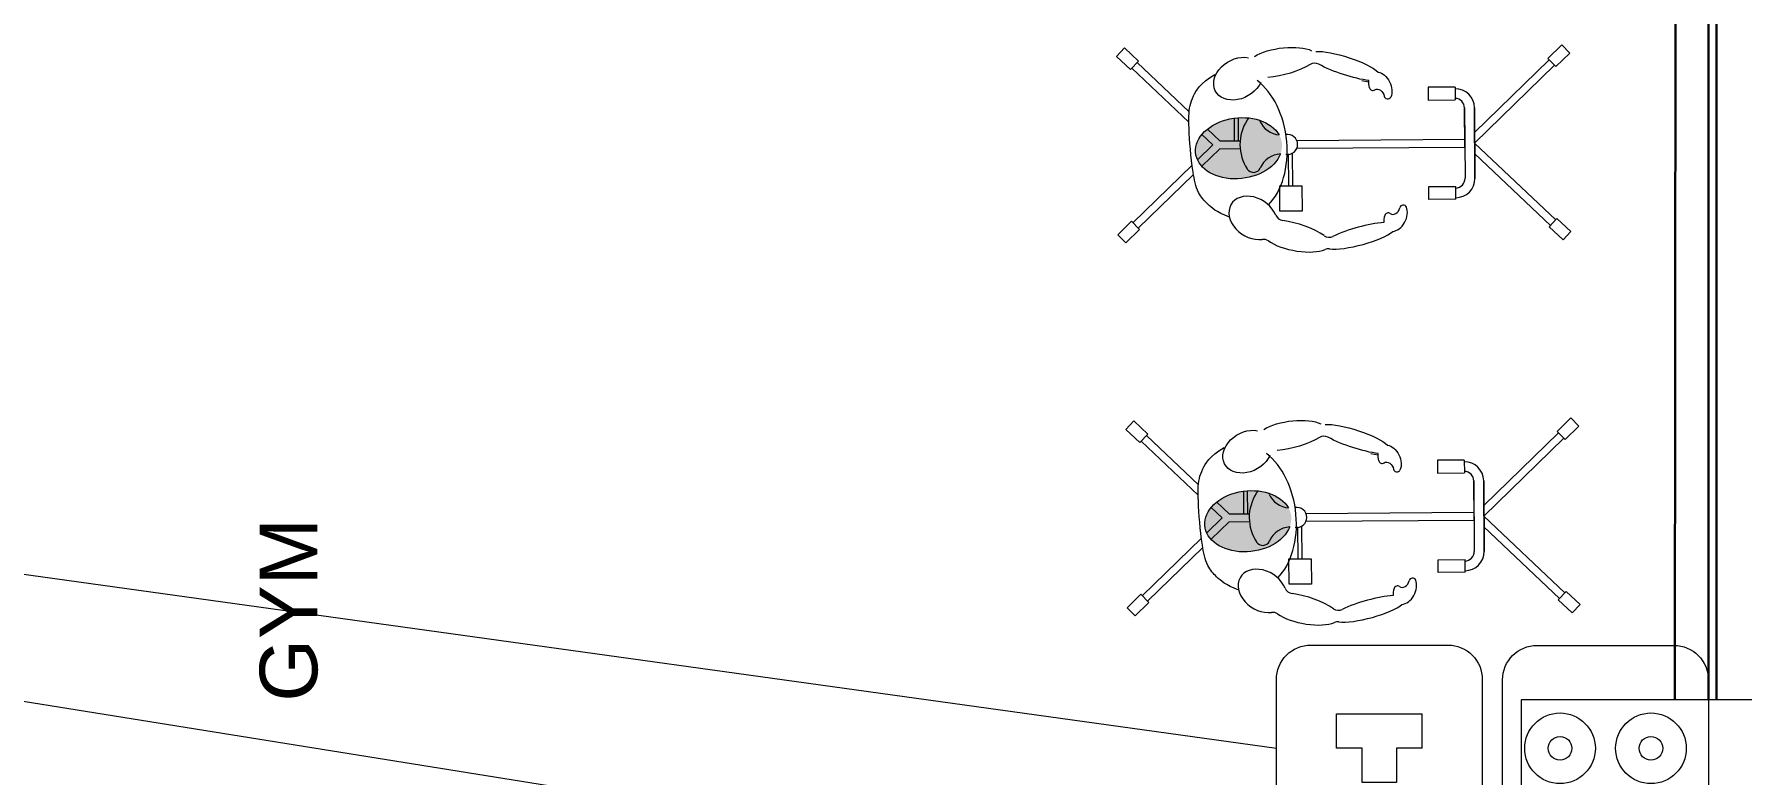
# Model space of a CAD drawing. Header units: metres. Extents: x -2 to 3328848, y -2 to 2725060.
# Drawn here: x 1663100.32 to 1663145, y 1362452.99 to 1362472.25 of the extents above; entities that cross this region are included whole.
import ezdxf

# ---------------------------------------------------------------- set-up
doc = ezdxf.new("R2010")
doc.units = ezdxf.units.M
doc.layers.get('0').update_dxf_attribs({"color": 253, "lineweight": 0})
for name, color, linetype, lineweight in [('FIJO', 253, 'Continuous', 0), ('ICT_TOMAS', 1, 'Continuous', 0), ('muebles', 253, 'Continuous', 0), ('NOFIJO', 253, 'Continuous', 0), ('ventanas', 253, 'Continuous', 30)]:
    doc.layers.add(name, color=color, linetype=linetype, lineweight=lineweight)
doc.styles.get("Standard").update_dxf_attribs({"font": 'arial.ttf'})

# ---------------------------------------------------------------- blocks, each defined once
blk = doc.blocks.new('Toma TFN')
for p, q in [((-0.0625, 0.05), (-0.05, 0.05)), ((-0.0625, 0), (-0.0625, 0.05)), ((-0.05, 0.05), (0.05, 0.05)), ((0.05, 0.05), (0.0625, 0.05)), ((0.0625, 0), (0.0625, 0.05)), ((-0.05, 0), (-0.0625, 0)), ((-0.025, 0), (-0.05, 0)), ((-0.025, -0.05), (-0.025, 0)), ((0.025, 0), (0.025, -0.05)), ((0.05, 0), (0.025, 0)), ((0.0625, 0), (0.05, 0)), ((0.05, 0), (0.05, 0)), ((0.025, -0.05), (-0.025, -0.05))]:
    blk.add_line(p, q)
blk.add_lwpolyline([(-0.1, 0.15), (0.1, 0.15, -0.414214), (0.15, 0.1), (0.15, -0.1, -0.414214), (0.1, -0.15), (-0.1, -0.15, -0.414214), (-0.15, -0.1), (-0.15, 0.1, -0.414214)], format="xyb", close=True)
blk = doc.blocks.new('TOMA TV')
blk.add_lwpolyline([(-0.1, 0.15), (0.1, 0.15, -0.414214), (0.15, 0.1), (0.15, -0.1, -0.414214), (0.1, -0.15), (-0.1, -0.15, -0.414214), (-0.15, -0.1), (-0.15, 0.1, -0.414214)], format="xyb", close=True)
for centre, radius in [((-0.0663, 0), 0.0515), ((0.0663, 0), 0.0515), ((-0.0663, 0), 0.0172), ((0.0663, 0), 0.0172)]:
    blk.add_circle(centre, radius)

msp = doc.modelspace()

# ---------------------------------------------------------------- hatches: boundary and pattern name
at = {"linetype": 'Continuous'}
h = msp.add_hatch(color=9, dxfattribs=at)
edge = h.paths.add_edge_path()
edge.add_ellipse((1663131.658, 1362469.286), major_axis=(-1.121, -0.135), ratio=0.700346, start_angle=0, end_angle=360, ccw=False)
h = msp.add_hatch(color=9, dxfattribs=at)
edge = h.paths.add_edge_path()
edge.add_ellipse((1663131.899, 1362459.584), major_axis=(-1.121, -0.135), ratio=0.700346, start_angle=0, end_angle=360, ccw=False)

# ---------------------------------------------------------------- linework, layer by layer
msp.add_line((1663143.004, 1362454.935), (1663143.064, 1362524.935))
at = {"color": 9, "linetype": 'Continuous'}
for centre, radius, start, end in [((1663133.63, 1362471.273), 0.225, 61.6884, 121.4441), ((1663135.146, 1362470.881), 0.09, 194.8108, 304.194), ((1663135.529, 1362470.657), 0.09, 187.6518, 334.5451), ((1663135.937, 1362467.719), 0.09, 22.5923, 169.4856), ((1663132.832, 1362467.629), 0.225, 202.2493, 262.4843), ((1663135.543, 1362467.514), 0.09, 52.9434, 162.3266), ((1663132.298, 1362466.692), 0.225, 54.7199, 97.4502), ((1663134.009, 1362467.198), 0.225, 235.6933, 295.449), ((1663133.99, 1362466.444), 0.225, 83.4022, 112.8355), ((1663133.872, 1362461.571), 0.225, 61.6884, 121.4441), ((1663135.387, 1362461.179), 0.09, 194.8108, 304.194), ((1663135.77, 1362460.955), 0.09, 187.6518, 334.5451), ((1663136.178, 1362458.017), 0.09, 22.5923, 169.4856), ((1663133.073, 1362457.927), 0.225, 202.2493, 262.4843), ((1663135.784, 1362457.812), 0.09, 52.9434, 162.3266), ((1663132.539, 1362456.99), 0.225, 54.7199, 97.4502), ((1663134.251, 1362457.496), 0.225, 235.6933, 295.449), ((1663134.231, 1362456.742), 0.225, 83.4022, 112.8355)]:
    msp.add_arc(centre, radius, start, end, dxfattribs=at)
at = {"color": 9, "linetype": 'Continuous', "extrusion": (0, 0, -1)}
for centre, major_axis, ratio, start_param, end_param in [((1663132.794, 1362471.553), (-0.899, -0.118), 0.376057, 0.680134, 2.619697), ((1663131.643, 1362471.096), (-0.588, -0.331), 0.760418, 3.95884, 8.683136), ((1663132.794, 1362471.553), (-0.996, -0.265), 0.3457, 4.001716, 5.193144), ((1663134.421, 1362471.439), (-0.924, 0.295), 0.233809, 0.537279, 2.698631), ((1663134.421, 1362471.439), (-1.013, 0.338), 0.221383, 3.977498, 5.377648), ((1663135.342, 1362470.881), (-0.165, 0.369), 0.68048, -1.335876, -0.83476), ((1663135.342, 1362470.881), (-0.165, 0.369), 0.68048, 0.391433, 2.615368), ((1663135.297, 1362470.669), (-0.107, 0.133), 0.730846, 0.057526, 2.259821), ((1663131.658, 1362469.286), (-1.121, -0.135), 0.700346, 3.498489, 9.144526), ((1663133.035, 1362461.851), (-0.899, -0.118), 0.376057, 0.680134, 2.619697), ((1663134.662, 1362461.737), (-0.924, 0.295), 0.233809, 0.537279, 2.698631), ((1663131.884, 1362461.394), (-0.588, -0.331), 0.760418, 3.95884, 8.683136), ((1663133.035, 1362461.851), (-0.996, -0.265), 0.3457, 4.001716, 5.193144), ((1663134.662, 1362461.737), (-1.013, 0.338), 0.221383, 3.977498, 5.377648), ((1663135.583, 1362461.179), (-0.165, 0.369), 0.68048, 0.391433, 2.615368), ((1663135.583, 1362461.179), (-0.165, 0.369), 0.68048, -1.335876, -0.83476), ((1663135.539, 1362460.967), (-0.107, 0.133), 0.730846, 0.057526, 2.259821), ((1663131.899, 1362459.584), (-1.121, -0.135), 0.700346, 3.498489, 9.144526)]:
    msp.add_ellipse(centre, major_axis=major_axis, ratio=ratio, start_param=start_param, end_param=end_param, dxfattribs=at)
at = {"color": 9, "linetype": 'Continuous'}
for centre, major_axis, ratio, start_param, end_param in [((1663131.645, 1362469.394), (-0.225, 1.872), 0.668353, 3.630515, 5.710659), ((1663132.033, 1362467.474), (-0.571, 0.36), 0.760418, 3.95884, 8.683136), ((1663133.16, 1362466.96), (-0.982, 0.314), 0.3457, 4.001716, 5.193144), ((1663135.738, 1362467.504), (-0.183, -0.361), 0.68048, -1.335876, -0.83476), ((1663135.704, 1362467.718), (-0.113, -0.127), 0.730846, 0.057526, 2.259821), ((1663135.738, 1362467.504), (-0.183, -0.361), 0.68048, 0.391433, 2.615368), ((1663134.791, 1362466.993), (-0.937, -0.248), 0.233809, 0.537279, 2.698631), ((1663134.791, 1362466.993), (-1.028, -0.287), 0.221383, 3.977498, 5.377648), ((1663133.16, 1362466.96), (-0.892, 0.163), 0.376057, 0.680134, 2.619697), ((1663131.886, 1362459.692), (-0.225, 1.872), 0.668353, 3.630515, 5.710659), ((1663132.274, 1362457.772), (-0.571, 0.36), 0.760418, 3.95884, 8.683136), ((1663135.946, 1362458.016), (-0.113, -0.127), 0.730846, 0.057526, 2.259821), ((1663135.979, 1362457.802), (-0.183, -0.361), 0.68048, 0.391433, 2.615368), ((1663133.401, 1362457.258), (-0.982, 0.314), 0.3457, 4.001716, 5.193144), ((1663135.032, 1362457.291), (-1.028, -0.287), 0.221383, 3.977498, 5.377648), ((1663135.979, 1362457.802), (-0.183, -0.361), 0.68048, -1.335876, -0.83476), ((1663133.401, 1362457.258), (-0.892, 0.163), 0.376057, 0.680134, 2.619697), ((1663135.032, 1362457.291), (-0.937, -0.248), 0.233809, 0.537279, 2.698631)]:
    msp.add_ellipse(centre, major_axis=major_axis, ratio=ratio, start_param=start_param, end_param=end_param, dxfattribs=at)
for points in [[(1663131.414, 1362467.49), (1663131.061, 1362467.64), (1663130.881, 1362467.79), (1663130.56, 1362468.139), (1663130.42, 1362468.91), (1663130.364, 1362469.66), (1663130.35, 1362470.332), (1663130.48, 1362470.656), (1663130.641, 1362470.969), (1663131.033, 1362471.202)], [(1663131.656, 1362457.788), (1663131.303, 1362457.938), (1663131.122, 1362458.088), (1663130.801, 1362458.437), (1663130.661, 1362459.208), (1663130.605, 1362459.958), (1663130.592, 1362460.63), (1663130.721, 1362460.954), (1663130.882, 1362461.267), (1663131.275, 1362461.5)]]:
    msp.add_open_spline(points, degree=3, knots=[0.0184162, 0.0184162, 0.0184162, 0.0184162, 0.0807454, 0.1249742, 0.1827895, 0.3115822, 0.3833877, 0.4196443, 0.4709363, 0.4709363, 0.4709363, 0.4709363], dxfattribs=at)
at = {"layer": 'FIJO', "color": 9}
for p, q in [((1663135.041, 1362471.006), (1663134.856, 1362471.043)), ((1663135.283, 1362461.304), (1663135.097, 1362461.341))]:
    msp.add_line(p, q, dxfattribs=at)
at = {"layer": 'ICT_TOMAS'}
for points in [[(1663007.058, 1362471.122), (1663132.637, 1362453.685)], [(1663007.058, 1362469.827), (1663132.818, 1362449.64), (1663141.198, 1362449.64), (1663141.198, 1362451.001)]]:
    msp.add_lwpolyline(points, dxfattribs=at)
at = {"layer": 'muebles', "color": 9}
for p, q in [((1663128.684, 1362471.894), (1663128.478, 1362471.676)), ((1663128.684, 1362471.894), (1663129.047, 1362471.55)), ((1663140.058, 1362471.973), (1663139.699, 1362471.624)), ((1663140.058, 1362471.973), (1663140.267, 1362471.758)), ((1663128.478, 1362471.676), (1663128.841, 1362471.333)), ((1663129.047, 1362471.55), (1663128.841, 1362471.333)), ((1663129.013, 1362471.514), (1663130.366, 1362470.233)), ((1663139.734, 1362471.588), (1663137.792, 1362469.698)), ((1663139.874, 1362471.445), (1663137.794, 1362469.421)), ((1663139.699, 1362471.624), (1663139.909, 1362471.409)), ((1663140.267, 1362471.758), (1663139.909, 1362471.409)), ((1663128.875, 1362471.369), (1663130.36, 1362469.963)), ((1663137.284, 1362470.876), (1663136.583, 1362470.871)), ((1663136.583, 1362470.871), (1663136.585, 1362470.539)), ((1663136.585, 1362470.539), (1663137.286, 1362470.543)), ((1663137.284, 1362470.876), (1663137.286, 1362470.543)), ((1663137.53, 1362470.335), (1663137.543, 1362468.504)), ((1663137.537, 1362469.316), (1663137.53, 1362470.335)), ((1663137.8, 1362468.503), (1663137.788, 1362470.339)), ((1663137.788, 1362470.339), (1663137.8, 1362468.503)), ((1663133.063, 1362468.308), (1663133.057, 1362469.161)), ((1663133.164, 1362469.492), (1663137.536, 1362469.522)), ((1663133.167, 1362469.286), (1663137.537, 1362469.316)), ((1663139.902, 1362467.426), (1663137.794, 1362469.421)), ((1663128.903, 1362467.35), (1663130.444, 1362468.849)), ((1663132.96, 1362468.307), (1663132.954, 1362469.138)), ((1663139.764, 1362467.281), (1663137.796, 1362469.144)), ((1663129.043, 1362467.207), (1663130.479, 1362468.605)), ((1663136.601, 1362468.287), (1663137.302, 1362468.292)), ((1663136.603, 1362467.954), (1663136.601, 1362468.287)), ((1663137.304, 1362467.959), (1663137.302, 1362468.292)), ((1663137.304, 1362467.959), (1663136.603, 1362467.954)), ((1663128.51, 1362467.037), (1663128.868, 1362467.386)), ((1663129.077, 1362467.171), (1663128.868, 1362467.386)), ((1663139.73, 1362467.245), (1663139.936, 1362467.462)), ((1663140.299, 1362467.119), (1663139.936, 1362467.462)), ((1663128.719, 1362466.822), (1663128.51, 1362467.037)), ((1663128.719, 1362466.822), (1663129.077, 1362467.171)), ((1663140.093, 1362466.901), (1663139.73, 1362467.245)), ((1663140.093, 1362466.901), (1663140.299, 1362467.119)), ((1663128.925, 1362462.192), (1663128.719, 1362461.974)), ((1663128.925, 1362462.192), (1663129.288, 1362461.848)), ((1663140.299, 1362462.271), (1663139.941, 1362461.922)), ((1663140.508, 1362462.056), (1663140.15, 1362461.707)), ((1663140.299, 1362462.271), (1663140.508, 1362462.056)), ((1663128.719, 1362461.974), (1663129.082, 1362461.631)), ((1663129.288, 1362461.848), (1663129.082, 1362461.631)), ((1663129.117, 1362461.667), (1663130.601, 1362460.261)), ((1663129.254, 1362461.812), (1663130.607, 1362460.531)), ((1663139.976, 1362461.886), (1663138.034, 1362459.996)), ((1663140.115, 1362461.743), (1663138.035, 1362459.719)), ((1663139.941, 1362461.922), (1663140.15, 1362461.707)), ((1663137.525, 1362461.174), (1663136.824, 1362461.169)), ((1663136.824, 1362461.169), (1663136.826, 1362460.836)), ((1663137.525, 1362461.174), (1663137.528, 1362460.841)), ((1663136.826, 1362460.836), (1663137.528, 1362460.841)), ((1663137.771, 1362460.633), (1663137.784, 1362458.801)), ((1663137.778, 1362459.614), (1663137.771, 1362460.633)), ((1663138.042, 1362458.801), (1663138.029, 1362460.637)), ((1663138.029, 1362460.637), (1663138.042, 1362458.801)), ((1663133.406, 1362459.79), (1663137.777, 1362459.82)), ((1663133.201, 1362458.605), (1663133.196, 1362459.436)), ((1663133.305, 1362458.606), (1663133.299, 1362459.459)), ((1663133.409, 1362459.584), (1663137.778, 1362459.614)), ((1663140.143, 1362457.724), (1663138.035, 1362459.719)), ((1663140.005, 1362457.579), (1663138.037, 1362459.442)), ((1663129.144, 1362457.648), (1663130.685, 1362459.147)), ((1663129.284, 1362457.505), (1663130.721, 1362458.903)), ((1663136.842, 1362458.585), (1663137.543, 1362458.59)), ((1663136.844, 1362458.252), (1663136.842, 1362458.585)), ((1663137.546, 1362458.257), (1663137.543, 1362458.59)), ((1663137.546, 1362458.257), (1663136.844, 1362458.252)), ((1663128.751, 1362457.335), (1663129.11, 1362457.684)), ((1663129.319, 1362457.469), (1663129.11, 1362457.684)), ((1663139.971, 1362457.542), (1663140.177, 1362457.76)), ((1663140.334, 1362457.199), (1663139.971, 1362457.542)), ((1663140.54, 1362457.417), (1663140.177, 1362457.76)), ((1663128.96, 1362457.12), (1663128.751, 1362457.335)), ((1663128.96, 1362457.12), (1663129.319, 1362457.469)), ((1663140.334, 1362457.199), (1663140.54, 1362457.417))]:
    msp.add_line(p, q, dxfattribs=at)
for points in [[(1663132.722, 1362468.306), (1663133.301, 1362468.31), (1663133.306, 1362467.65), (1663132.727, 1362467.646)], [(1663132.963, 1362458.604), (1663133.542, 1362458.608), (1663133.547, 1362457.948), (1663132.968, 1362457.944)]]:
    msp.add_lwpolyline(points, close=True, dxfattribs=at)
for centre, radius, start, end in [((1663137.288, 1362470.336), 0.5, 0.3963, 90.3963), ((1663137.28, 1362470.333), 0.25, 0.3963, 88.5892), ((1663132.928, 1362469.385), 0.26, 0.4121, 100.4667), ((1663132.928, 1362469.386), 0.26, 260.1572, 0.2117), ((1663137.293, 1362468.502), 0.25, 272.2035, 0.3963), ((1663137.3, 1362468.499), 0.5, 270.3963, 0.3963), ((1663137.529, 1362460.634), 0.5, 0.3963, 90.3963), ((1663137.521, 1362460.631), 0.25, 0.3963, 88.5892), ((1663133.169, 1362459.683), 0.26, 0.4121, 100.4667), ((1663133.169, 1362459.684), 0.26, 260.1572, 0.2117), ((1663137.534, 1362458.8), 0.25, 272.2035, 0.3963), ((1663137.542, 1362458.797), 0.5, 270.3963, 0.3963)]:
    msp.add_arc(centre, radius, start, end, dxfattribs=at)
at = {"layer": 'NOFIJO', "color": 9}
for p, q in [((1663131.534, 1362470.067), (1663131.539, 1362469.481)), ((1663131.638, 1362470.078), (1663131.642, 1362469.482)), ((1663130.699, 1362469.642), (1663130.983, 1362469.374)), ((1663130.842, 1362469.783), (1663131.163, 1362469.478)), ((1663130.584, 1362468.986), (1663130.983, 1362469.374)), ((1663130.696, 1362468.816), (1663131.165, 1362469.272)), ((1663131.163, 1362469.478), (1663131.692, 1362469.482)), ((1663131.165, 1362469.272), (1663131.693, 1362469.276)), ((1663131.776, 1362460.365), (1663131.78, 1362459.779)), ((1663131.879, 1362460.376), (1663131.883, 1362459.78)), ((1663130.94, 1362459.94), (1663131.224, 1362459.672)), ((1663131.083, 1362460.08), (1663131.405, 1362459.776)), ((1663131.405, 1362459.776), (1663131.933, 1362459.78)), ((1663130.825, 1362459.284), (1663131.224, 1362459.672)), ((1663130.938, 1362459.114), (1663131.406, 1362459.57)), ((1663131.406, 1362459.57), (1663131.934, 1362459.574))]:
    msp.add_line(p, q, dxfattribs=at)
at = {"layer": 'NOFIJO', "ltscale": 0.02}
msp.add_lwpolyline([(1663145.002, 1362454.935), (1663139.002, 1362454.935), (1663139.002, 1362452.435), (1663145.002, 1362452.435)], dxfattribs=at)
at = {"layer": 'NOFIJO', "color": 9}
for centre, radius, start, end in [((1663132.033, 1362469.911), 0.191, 122.108, 147.7143), ((1663132.855, 1362469.384), 1.167, 147.369, 180.2289), ((1663132.033, 1362469.911), 0.191, 24.6701, 33.91), ((1663132.768, 1362470.249), 0.619, 204.6701, 264.4927), ((1663132.855, 1362469.387), 1.167, 180.395, 213.2549), ((1663132.039, 1362468.85), 0.191, 212.9095, 335.9538), ((1663132.778, 1362468.521), 0.619, 93.3897, 155.9538), ((1663133.096, 1362459.681), 1.167, 147.369, 180.2289), ((1663132.274, 1362460.209), 0.191, 122.108, 147.7143), ((1663132.274, 1362460.209), 0.191, 24.6701, 33.91), ((1663133.01, 1362460.547), 0.619, 204.6701, 264.4927), ((1663133.096, 1362459.685), 1.167, 180.395, 213.2549), ((1663133.019, 1362458.818), 0.619, 93.3897, 155.9538), ((1663132.28, 1362459.148), 0.191, 212.9095, 335.9538)]:
    msp.add_arc(centre, radius, start, end, dxfattribs=at)
at = {"layer": 'ventanas', "ltscale": 0.2}
for p, q in [((1663143.064, 1362524.935), (1663143.004, 1362454.935)), ((1663143.882, 1362524.935), (1663143.882, 1362454.935)), ((1663144.082, 1362524.935), (1663144.082, 1362454.935))]:
    msp.add_line(p, q, dxfattribs=at)

# ---------------------------------------------------------------- block references
at = {"layer": 'ICT_TOMAS'}
for name, p, xscale, yscale, zscale in [('Toma TFN', (1663135.315, 1362453.685), 17.85663777392733, 17.85663777392733, 17.85663777392733), ('TOMA TV', (1663141.198, 1362453.678), 17.84178858404148, 17.84178858404148, 17.84178858404148)]:
    msp.add_blockref(name, p, dxfattribs=dict(at, xscale=xscale, yscale=yscale, zscale=zscale))

# ---------------------------------------------------------------- texts
at = {"color": 9, "linetype": 'Continuous', "insert": (1663106.185, 1362454.891), "char_height": 1.5, "attachment_point": 1, "rotation": 90}
msp.add_mtext_dynamic_manual_height_columns('GYM', width=45.32036, gutter_width=125, heights=[0], dxfattribs=at)

doc.saveas('drawing.dxf')
